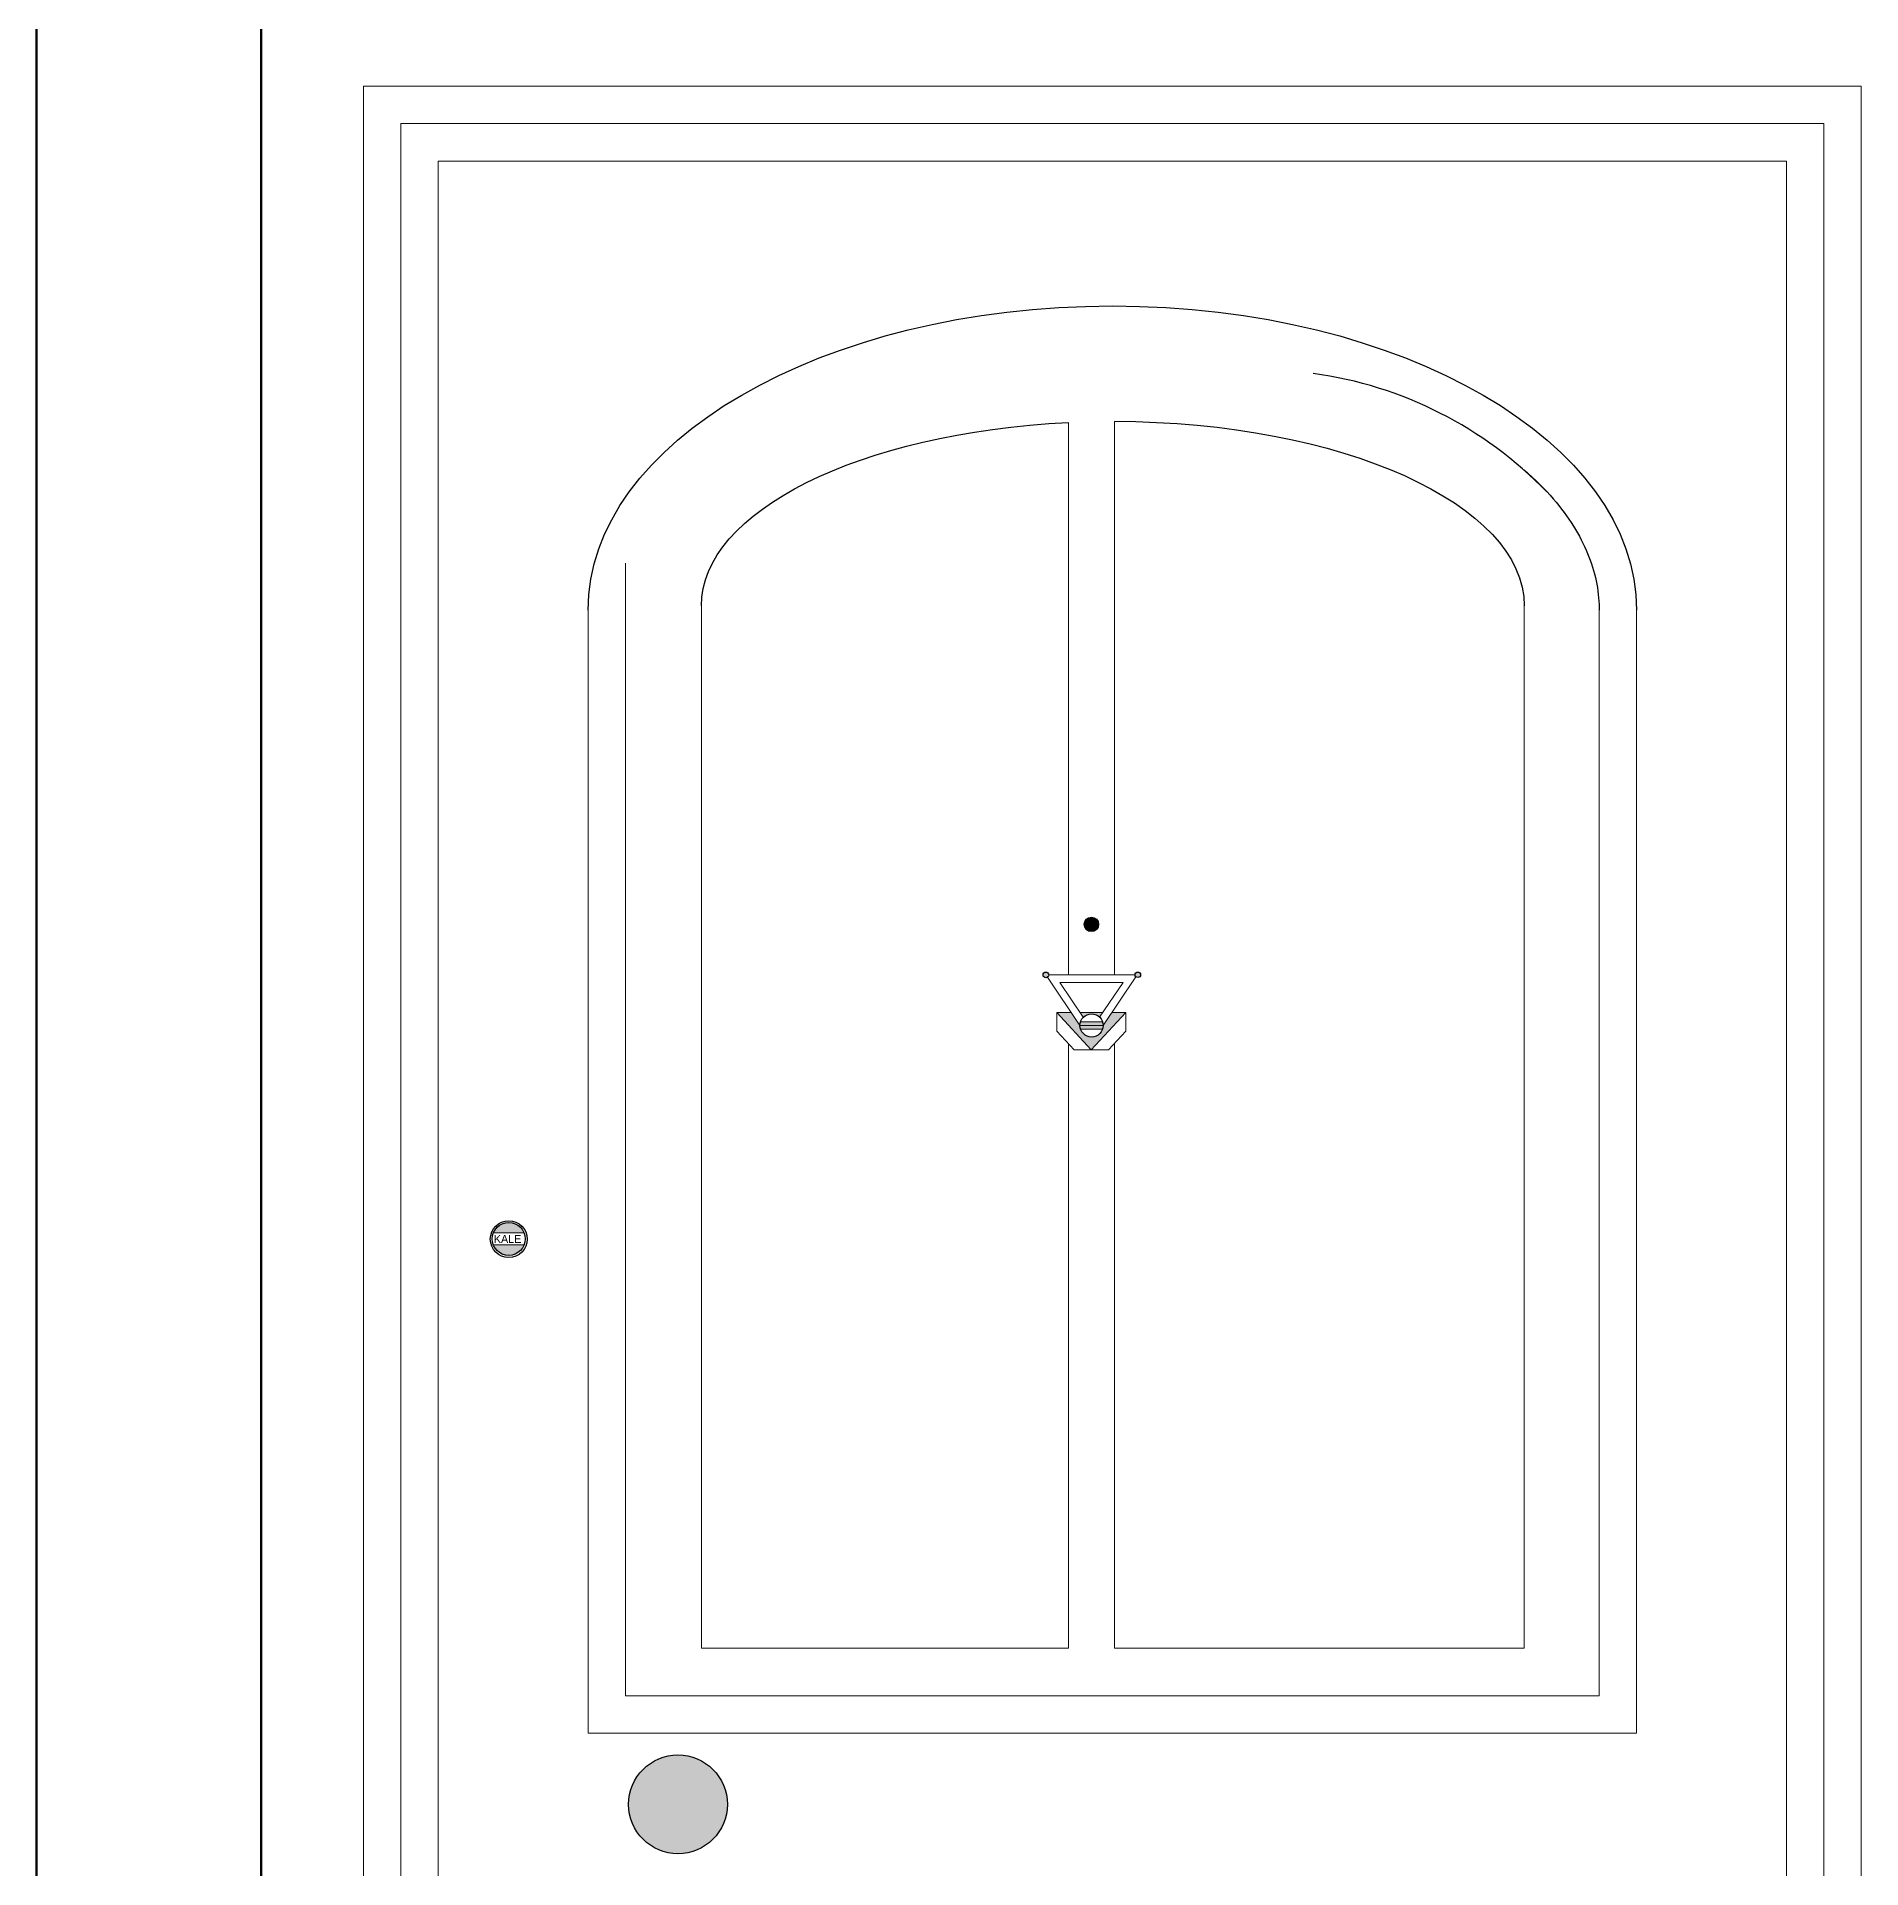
# Model space of a CAD drawing. Header units: millimetres. Extents: x 35860 to 71103, y -11298 to -8385.
# Drawn here: x 54812.1 to 54933.9, y -10637.4 to -10515.1 of the extents above; entities that cross this region are included whole.
import ezdxf

# ---------------------------------------------------------------- set-up
doc = ezdxf.new("R2010")
doc.units = ezdxf.units.MM
doc.header["$MEASUREMENT"] = 0
for name, color, linetype, lineweight in [('02', 2, 'Continuous', 20), ('03_Yazı', 1, 'Continuous', 30), ('07', 3, 'Continuous', 70)]:
    doc.layers.add(name, color=color, linetype=linetype, lineweight=lineweight)
doc.layers.add('OLC', color=254, linetype='Continuous')
doc.layers.add('P', color=7, linetype='Continuous')

msp = doc.modelspace()

# ---------------------------------------------------------------- hatches: boundary and pattern name
at = {"layer": 'OLC'}
for points in [[(54882.88, -10574.4, -1), (54882.12, -10574.4, -1)], [(54882.88, -10574.4, -1), (54882.12, -10574.4, -1)], [(54882.88, -10574.4, -1), (54882.12, -10574.4, -1)], [(54882.88, -10574.4, -1), (54882.12, -10574.4, -1)], [(54882.88, -10574.4, -1), (54882.12, -10574.4, -1)], [(54882.88, -10574.4, -1), (54882.12, -10574.4, -1)], [(54882.88, -10574.4, -1), (54882.12, -10574.4, -1)], [(54882.88, -10574.4, -1), (54882.12, -10574.4, -1)], [(54882.88, -10574.4, -1), (54882.12, -10574.4, -1)], [(54851.61, -10633.17, -1.000001), (54858.2, -10633.17, -1.000001)], [(54851.61, -10633.17, -1.000001), (54858.2, -10633.17, -1.000001)], [(54851.61, -10633.17, -1.000001), (54858.2, -10633.17, -1.000001)]]:
    msp.add_hatch(color=256, dxfattribs=at).paths.add_polyline_path(points)
h = msp.add_hatch(color=256, dxfattribs=at)
h.paths.add_polyline_path([(54879.26, -10577.78, -1), (54879.65, -10577.78, -1)])
h.paths.add_polyline_path([(54885.42, -10577.77, -1.000005), (54885.79, -10577.77, -1.000005)])
h = msp.add_hatch(color=256, dxfattribs=at)
h.paths.add_polyline_path([(54879.26, -10577.78, -1), (54879.65, -10577.78, -1)])
h.paths.add_polyline_path([(54885.42, -10577.77, -1.000005), (54885.79, -10577.77, -1.000005)])
h = msp.add_hatch(color=256, dxfattribs=at)
h.paths.add_polyline_path([(54879.26, -10577.78, -1), (54879.65, -10577.78, -1)])
h.paths.add_polyline_path([(54885.42, -10577.77, -1.000005), (54885.79, -10577.77, -1.000005)])
h = msp.add_hatch(color=256, dxfattribs=at)
h.paths.add_polyline_path([(54880.19, -10580.28), (54881.14, -10580.28), (54881.73, -10581.15, 1), (54883.29, -10581.15), (54883.87, -10580.28), (54884.8, -10580.28), (54882.49, -10582.78)])
h.paths.add_polyline_path([(54881.96, -10580.6), (54881.75, -10580.28), (54883.27, -10580.28), (54883.05, -10580.6, 0.410146)], flags=17)
h.paths.add_polyline_path([(54881.78, -10580.9), (54883.24, -10580.9, -0.082185), (54883.29, -10581.15), (54881.73, -10581.15, -0.082185)], flags=17)
h.paths.add_polyline_path([(54881.73, -10581.15), (54883.29, -10581.15, -0.082185), (54883.24, -10581.4), (54881.78, -10581.4, -0.082185)], flags=16)
h = msp.add_hatch(color=256, dxfattribs=at)
h.paths.add_polyline_path([(54880.19, -10580.28), (54881.14, -10580.28), (54881.73, -10581.15, 1), (54883.29, -10581.15), (54883.87, -10580.28), (54884.8, -10580.28), (54882.49, -10582.78)])
h.paths.add_polyline_path([(54881.96, -10580.6), (54881.75, -10580.28), (54883.27, -10580.28), (54883.05, -10580.6, 0.410146)], flags=17)
h.paths.add_polyline_path([(54881.78, -10580.9), (54883.24, -10580.9, -0.082185), (54883.29, -10581.15), (54881.73, -10581.15, -0.082185)], flags=17)
h.paths.add_polyline_path([(54881.73, -10581.15), (54883.29, -10581.15, -0.082185), (54883.24, -10581.4), (54881.78, -10581.4, -0.082185)], flags=16)
h = msp.add_hatch(color=256, dxfattribs=at)
h.paths.add_polyline_path([(54880.19, -10580.28), (54881.14, -10580.28), (54881.73, -10581.15, 1), (54883.29, -10581.15), (54883.87, -10580.28), (54884.8, -10580.28), (54882.49, -10582.78)])
h.paths.add_polyline_path([(54881.96, -10580.6), (54881.75, -10580.28), (54883.27, -10580.28), (54883.05, -10580.6, 0.410146)], flags=17)
h.paths.add_polyline_path([(54881.78, -10580.9), (54883.24, -10580.9, -0.082185), (54883.29, -10581.15), (54881.73, -10581.15, -0.082185)], flags=17)
h.paths.add_polyline_path([(54881.73, -10581.15), (54883.29, -10581.15, -0.082185), (54883.24, -10581.4), (54881.78, -10581.4, -0.082185)], flags=16)
h = msp.add_hatch(color=256, dxfattribs=at)
h.paths.add_polyline_path([(54844.63, -10595.8, -0.689232), (54842.57, -10595.8)])
h.paths.add_polyline_path([(54842.57, -10595.01, -0.684046), (54844.62, -10595.01)])
h = msp.add_hatch(color=256, dxfattribs=at)
h.paths.add_polyline_path([(54844.63, -10595.8, -0.689232), (54842.57, -10595.8)])
h.paths.add_polyline_path([(54842.57, -10595.01, -0.684046), (54844.62, -10595.01)])
h = msp.add_hatch(color=256, dxfattribs=at)
h.paths.add_polyline_path([(54844.63, -10595.8, -0.689232), (54842.57, -10595.8)])
h.paths.add_polyline_path([(54842.57, -10595.01, -0.684046), (54844.62, -10595.01)])

# ---------------------------------------------------------------- linework, layer by layer
at = {"layer": '02'}
for p, q in [((54933.9, -10518.42), (54833.9, -10518.42)), ((54933.9, -10518.42), (54833.9, -10518.42)), ((54933.9, -10518.42), (54833.9, -10518.42)), ((54833.9, -10518.42), (54833.9, -10738.42)), ((54833.9, -10518.42), (54833.9, -10738.42)), ((54833.9, -10518.42), (54833.9, -10738.42)), ((54933.9, -10518.42), (54833.9, -10518.42)), ((54933.9, -10518.42), (54833.9, -10518.42)), ((54933.9, -10518.42), (54833.9, -10518.42)), ((54833.9, -10518.42), (54833.9, -10738.42)), ((54833.9, -10518.42), (54833.9, -10738.42)), ((54833.9, -10518.42), (54833.9, -10738.42)), ((54933.9, -10518.42), (54833.9, -10518.42)), ((54933.9, -10518.42), (54833.9, -10518.42)), ((54933.9, -10518.42), (54833.9, -10518.42)), ((54833.9, -10518.42), (54833.9, -10738.42)), ((54833.9, -10518.42), (54833.9, -10738.42)), ((54833.9, -10518.42), (54833.9, -10738.42)), ((54933.9, -10518.42), (54933.9, -10653.36)), ((54933.9, -10518.42), (54933.9, -10653.36)), ((54933.9, -10518.42), (54933.9, -10653.36)), ((54933.9, -10518.42), (54933.9, -10653.36)), ((54933.9, -10518.42), (54933.9, -10653.36)), ((54933.9, -10518.42), (54933.9, -10653.36)), ((54933.9, -10653.36), (54933.9, -10518.42)), ((54933.9, -10653.36), (54933.9, -10518.42)), ((54933.9, -10653.36), (54933.9, -10518.42)), ((54931.4, -10520.92), (54836.4, -10520.92)), ((54931.4, -10520.92), (54836.4, -10520.92)), ((54931.4, -10520.92), (54836.4, -10520.92)), ((54836.4, -10520.92), (54836.4, -10735.92)), ((54836.4, -10520.92), (54836.4, -10735.92)), ((54836.4, -10520.92), (54836.4, -10735.92)), ((54931.4, -10520.92), (54836.4, -10520.92)), ((54931.4, -10520.92), (54836.4, -10520.92)), ((54931.4, -10520.92), (54836.4, -10520.92)), ((54836.4, -10520.92), (54836.4, -10735.92)), ((54836.4, -10520.92), (54836.4, -10735.92)), ((54836.4, -10520.92), (54836.4, -10735.92)), ((54931.4, -10520.92), (54836.4, -10520.92)), ((54931.4, -10520.92), (54836.4, -10520.92)), ((54931.4, -10520.92), (54836.4, -10520.92)), ((54836.4, -10520.92), (54836.4, -10735.92)), ((54836.4, -10520.92), (54836.4, -10735.92)), ((54836.4, -10520.92), (54836.4, -10735.92)), ((54931.4, -10655.1), (54931.4, -10520.92)), ((54931.4, -10655.1), (54931.4, -10520.92)), ((54931.4, -10655.1), (54931.4, -10520.92)), ((54931.4, -10655.1), (54931.4, -10520.92)), ((54931.4, -10655.1), (54931.4, -10520.92)), ((54931.4, -10655.1), (54931.4, -10520.92)), ((54931.4, -10655.1), (54931.4, -10520.92)), ((54931.4, -10655.1), (54931.4, -10520.92)), ((54931.4, -10655.1), (54931.4, -10520.92)), ((54928.9, -10523.42), (54838.9, -10523.42)), ((54928.9, -10523.42), (54838.9, -10523.42)), ((54928.9, -10523.42), (54838.9, -10523.42)), ((54838.9, -10523.42), (54838.9, -10733.42)), ((54838.9, -10523.42), (54838.9, -10733.42)), ((54838.9, -10523.42), (54838.9, -10733.42)), ((54928.9, -10523.42), (54838.9, -10523.42)), ((54928.9, -10523.42), (54838.9, -10523.42)), ((54928.9, -10523.42), (54838.9, -10523.42)), ((54838.9, -10523.42), (54838.9, -10733.42)), ((54838.9, -10523.42), (54838.9, -10733.42)), ((54838.9, -10523.42), (54838.9, -10733.42)), ((54928.9, -10523.42), (54838.9, -10523.42)), ((54928.9, -10523.42), (54838.9, -10523.42)), ((54928.9, -10523.42), (54838.9, -10523.42)), ((54838.9, -10523.42), (54838.9, -10733.42)), ((54838.9, -10523.42), (54838.9, -10733.42)), ((54838.9, -10523.42), (54838.9, -10733.42)), ((54928.9, -10656.84), (54928.9, -10523.42)), ((54928.9, -10656.84), (54928.9, -10523.42)), ((54928.9, -10656.84), (54928.9, -10523.42)), ((54928.9, -10656.84), (54928.9, -10523.42)), ((54928.9, -10656.84), (54928.9, -10523.42)), ((54928.9, -10656.84), (54928.9, -10523.42)), ((54928.9, -10656.84), (54928.9, -10523.42)), ((54928.9, -10656.84), (54928.9, -10523.42)), ((54928.9, -10656.84), (54928.9, -10523.42)), ((54880.96, -10548.13), (54880.96, -10540.88)), ((54880.96, -10548.13), (54880.96, -10540.88)), ((54880.96, -10548.13), (54880.96, -10540.88)), ((54880.96, -10548.13), (54880.96, -10540.88)), ((54880.96, -10548.13), (54880.96, -10540.88)), ((54880.96, -10548.13), (54880.96, -10540.88)), ((54880.96, -10548.13), (54880.96, -10540.88)), ((54880.96, -10548.13), (54880.96, -10540.88)), ((54880.96, -10548.13), (54880.96, -10540.88)), ((54884.05, -10548.13), (54884.05, -10540.81)), ((54884.05, -10548.13), (54884.05, -10540.81)), ((54884.05, -10548.13), (54884.05, -10540.81)), ((54884.05, -10548.13), (54884.05, -10540.81)), ((54884.05, -10548.13), (54884.05, -10540.81)), ((54884.05, -10548.13), (54884.05, -10540.81)), ((54884.05, -10548.13), (54884.05, -10540.81)), ((54884.05, -10548.13), (54884.05, -10540.81)), ((54884.05, -10548.13), (54884.05, -10540.81)), ((54880.96, -10553.13), (54880.96, -10548.13)), ((54880.96, -10553.13), (54880.96, -10548.13)), ((54880.96, -10553.13), (54880.96, -10548.13)), ((54880.96, -10553.13), (54880.96, -10548.13)), ((54880.96, -10553.13), (54880.96, -10548.13)), ((54880.96, -10553.13), (54880.96, -10548.13)), ((54880.96, -10553.13), (54880.96, -10548.13)), ((54880.96, -10553.13), (54880.96, -10548.13)), ((54880.96, -10553.13), (54880.96, -10548.13)), ((54884.05, -10553.13), (54884.05, -10548.13)), ((54884.05, -10553.13), (54884.05, -10548.13)), ((54884.05, -10553.13), (54884.05, -10548.13)), ((54884.05, -10553.13), (54884.05, -10548.13)), ((54884.05, -10553.13), (54884.05, -10548.13)), ((54884.05, -10553.13), (54884.05, -10548.13)), ((54884.05, -10553.13), (54884.05, -10548.13)), ((54884.05, -10553.13), (54884.05, -10548.13)), ((54884.05, -10553.13), (54884.05, -10548.13)), ((54851.4, -10550.28), (54851.4, -10625.92)), ((54851.4, -10550.28), (54851.4, -10625.92)), ((54851.4, -10550.28), (54851.4, -10625.92)), ((54848.9, -10553.42), (54848.9, -10628.42)), ((54848.9, -10553.42), (54848.9, -10628.42)), ((54848.9, -10553.42), (54848.9, -10628.42)), ((54848.9, -10553.42), (54848.9, -10628.42)), ((54848.9, -10553.42), (54848.9, -10628.42)), ((54848.9, -10553.42), (54848.9, -10628.42)), ((54848.9, -10553.42), (54848.9, -10628.42)), ((54848.9, -10553.42), (54848.9, -10628.42)), ((54848.9, -10553.42), (54848.9, -10628.42)), ((54851.4, -10553.42), (54851.4, -10625.92)), ((54851.4, -10553.42), (54851.4, -10625.92)), ((54851.4, -10553.42), (54851.4, -10625.92)), ((54851.4, -10553.42), (54851.4, -10625.92)), ((54851.4, -10553.42), (54851.4, -10625.92)), ((54851.4, -10553.42), (54851.4, -10625.92)), ((54856.46, -10622.74), (54856.46, -10553.13)), ((54856.46, -10622.74), (54856.46, -10553.13)), ((54856.46, -10622.74), (54856.46, -10553.13)), ((54856.46, -10622.74), (54856.46, -10553.13)), ((54856.46, -10622.74), (54856.46, -10553.13)), ((54856.46, -10622.74), (54856.46, -10553.13)), ((54856.46, -10622.74), (54856.46, -10553.13)), ((54856.46, -10622.74), (54856.46, -10553.13)), ((54856.46, -10622.74), (54856.46, -10553.13)), ((54880.96, -10553.13), (54880.96, -10577.78)), ((54880.96, -10553.13), (54880.96, -10567.78)), ((54880.96, -10553.13), (54880.96, -10567.78)), ((54880.96, -10553.13), (54880.96, -10577.78)), ((54880.96, -10553.13), (54880.96, -10577.78)), ((54880.96, -10553.13), (54880.96, -10567.78)), ((54880.96, -10553.13), (54880.96, -10577.78)), ((54880.96, -10553.13), (54880.96, -10567.78)), ((54880.96, -10553.13), (54880.96, -10567.78)), ((54880.96, -10553.13), (54880.96, -10577.78)), ((54880.96, -10553.13), (54880.96, -10577.78)), ((54880.96, -10553.13), (54880.96, -10567.78)), ((54880.96, -10553.13), (54880.96, -10577.78)), ((54880.96, -10553.13), (54880.96, -10567.78)), ((54880.96, -10553.13), (54880.96, -10567.78)), ((54880.96, -10553.13), (54880.96, -10577.78)), ((54880.96, -10553.13), (54880.96, -10577.78)), ((54880.96, -10553.13), (54880.96, -10567.78)), ((54884.05, -10577.78), (54884.05, -10553.13)), ((54884.05, -10567.78), (54884.05, -10553.13)), ((54884.05, -10567.78), (54884.05, -10553.13)), ((54884.05, -10577.78), (54884.05, -10553.13)), ((54884.05, -10577.78), (54884.05, -10553.13)), ((54884.05, -10567.78), (54884.05, -10553.13)), ((54884.05, -10577.78), (54884.05, -10553.13)), ((54884.05, -10567.78), (54884.05, -10553.13)), ((54884.05, -10567.78), (54884.05, -10553.13)), ((54884.05, -10577.78), (54884.05, -10553.13)), ((54884.05, -10577.78), (54884.05, -10553.13)), ((54884.05, -10567.78), (54884.05, -10553.13)), ((54884.05, -10577.78), (54884.05, -10553.13)), ((54884.05, -10567.78), (54884.05, -10553.13)), ((54884.05, -10567.78), (54884.05, -10553.13)), ((54884.05, -10577.78), (54884.05, -10553.13)), ((54884.05, -10577.78), (54884.05, -10553.13)), ((54884.05, -10567.78), (54884.05, -10553.13)), ((54911.39, -10553.13), (54911.39, -10622.74)), ((54911.39, -10553.13), (54911.39, -10622.74)), ((54911.39, -10553.13), (54911.39, -10622.74)), ((54911.39, -10553.13), (54911.39, -10622.74)), ((54911.39, -10553.13), (54911.39, -10622.74)), ((54911.39, -10553.13), (54911.39, -10622.74)), ((54911.39, -10553.13), (54911.39, -10622.74)), ((54911.39, -10553.13), (54911.39, -10622.74)), ((54911.39, -10553.13), (54911.39, -10622.74)), ((54916.4, -10625.92), (54916.4, -10553.42)), ((54916.4, -10625.92), (54916.4, -10553.42)), ((54916.4, -10625.92), (54916.4, -10553.42)), ((54916.4, -10625.92), (54916.4, -10553.42)), ((54916.4, -10625.92), (54916.4, -10553.42)), ((54916.4, -10625.92), (54916.4, -10553.42)), ((54916.4, -10625.92), (54916.4, -10553.42)), ((54916.4, -10625.92), (54916.4, -10553.42)), ((54916.4, -10625.92), (54916.4, -10553.42)), ((54918.9, -10628.42), (54918.9, -10553.42)), ((54918.9, -10628.42), (54918.9, -10553.42)), ((54918.9, -10628.42), (54918.9, -10553.42)), ((54918.9, -10628.42), (54918.9, -10553.42)), ((54918.9, -10628.42), (54918.9, -10553.42)), ((54918.9, -10628.42), (54918.9, -10553.42)), ((54918.9, -10628.42), (54918.9, -10553.42)), ((54918.9, -10628.42), (54918.9, -10553.42)), ((54918.9, -10628.42), (54918.9, -10553.42)), ((54881.73, -10581.15), (54879.56, -10577.93)), ((54881.73, -10581.15), (54879.56, -10577.93)), ((54881.73, -10581.15), (54879.56, -10577.93)), ((54881.73, -10581.15), (54879.56, -10577.93)), ((54881.73, -10581.15), (54879.56, -10577.93)), ((54881.73, -10581.15), (54879.56, -10577.93)), ((54881.73, -10581.15), (54879.56, -10577.93)), ((54881.73, -10581.15), (54879.56, -10577.93)), ((54881.73, -10581.15), (54879.56, -10577.93)), ((54879.65, -10577.78), (54880.96, -10577.78)), ((54879.65, -10577.78), (54880.96, -10577.78)), ((54879.65, -10577.78), (54880.96, -10577.78)), ((54879.65, -10577.78), (54880.96, -10577.78)), ((54879.65, -10577.78), (54880.96, -10577.78)), ((54879.65, -10577.78), (54880.96, -10577.78)), ((54879.65, -10577.78), (54880.96, -10577.78)), ((54879.65, -10577.78), (54880.96, -10577.78)), ((54879.65, -10577.78), (54880.96, -10577.78)), ((54880.06, -10577.78), (54880.06, -10577.78)), ((54880.06, -10577.78), (54880.06, -10577.78)), ((54880.06, -10577.78), (54880.06, -10577.78)), ((54880.06, -10577.78), (54880.06, -10577.78)), ((54880.06, -10577.78), (54880.06, -10577.78)), ((54880.06, -10577.78), (54880.06, -10577.78)), ((54880.06, -10577.78), (54880.06, -10577.78)), ((54880.06, -10577.78), (54880.06, -10577.78)), ((54880.06, -10577.78), (54880.06, -10577.78)), ((54884.05, -10577.78), (54880.96, -10577.78)), ((54884.05, -10577.78), (54880.96, -10577.78)), ((54884.05, -10577.78), (54880.96, -10577.78)), ((54884.05, -10577.78), (54880.96, -10577.78)), ((54884.05, -10577.78), (54880.96, -10577.78)), ((54884.05, -10577.78), (54880.96, -10577.78)), ((54884.05, -10577.78), (54880.96, -10577.78)), ((54884.05, -10577.78), (54880.96, -10577.78)), ((54884.05, -10577.78), (54880.96, -10577.78)), ((54885.47, -10577.9), (54883.29, -10581.15)), ((54885.47, -10577.9), (54883.29, -10581.15)), ((54885.47, -10577.9), (54883.29, -10581.15)), ((54885.47, -10577.9), (54883.29, -10581.15)), ((54885.47, -10577.9), (54883.29, -10581.15)), ((54885.47, -10577.9), (54883.29, -10581.15)), ((54885.47, -10577.9), (54883.29, -10581.15)), ((54885.47, -10577.9), (54883.29, -10581.15)), ((54885.47, -10577.9), (54883.29, -10581.15)), ((54884.05, -10577.78), (54885.42, -10577.78)), ((54884.05, -10577.78), (54885.42, -10577.78)), ((54884.05, -10577.78), (54885.42, -10577.78)), ((54884.05, -10577.78), (54885.42, -10577.78)), ((54884.05, -10577.78), (54885.42, -10577.78)), ((54884.05, -10577.78), (54885.42, -10577.78)), ((54884.05, -10577.78), (54885.42, -10577.78)), ((54884.05, -10577.78), (54885.42, -10577.78)), ((54884.05, -10577.78), (54885.42, -10577.78)), ((54884.95, -10577.78), (54884.94, -10577.78)), ((54884.95, -10577.78), (54884.94, -10577.78)), ((54884.95, -10577.78), (54884.94, -10577.78)), ((54884.95, -10577.78), (54884.94, -10577.78)), ((54884.95, -10577.78), (54884.94, -10577.78)), ((54884.95, -10577.78), (54884.94, -10577.78)), ((54884.95, -10577.78), (54884.94, -10577.78)), ((54884.95, -10577.78), (54884.94, -10577.78)), ((54884.95, -10577.78), (54884.94, -10577.78)), ((54884.61, -10578.28), (54880.4, -10578.28)), ((54881.96, -10580.6), (54880.4, -10578.28)), ((54881.96, -10580.6), (54880.4, -10578.28)), ((54884.61, -10578.28), (54880.4, -10578.28)), ((54884.61, -10578.28), (54880.4, -10578.28)), ((54881.96, -10580.6), (54880.4, -10578.28)), ((54884.61, -10578.28), (54880.4, -10578.28)), ((54881.96, -10580.6), (54880.4, -10578.28)), ((54881.96, -10580.6), (54880.4, -10578.28)), ((54884.61, -10578.28), (54880.4, -10578.28)), ((54884.61, -10578.28), (54880.4, -10578.28)), ((54881.96, -10580.6), (54880.4, -10578.28)), ((54884.61, -10578.28), (54880.4, -10578.28)), ((54881.96, -10580.6), (54880.4, -10578.28)), ((54881.96, -10580.6), (54880.4, -10578.28)), ((54884.61, -10578.28), (54880.4, -10578.28)), ((54884.61, -10578.28), (54880.4, -10578.28)), ((54881.96, -10580.6), (54880.4, -10578.28)), ((54884.61, -10578.28), (54883.05, -10580.6)), ((54884.61, -10578.28), (54883.05, -10580.6)), ((54884.61, -10578.28), (54883.05, -10580.6)), ((54884.61, -10578.28), (54883.05, -10580.6)), ((54884.61, -10578.28), (54883.05, -10580.6)), ((54884.61, -10578.28), (54883.05, -10580.6)), ((54884.61, -10578.28), (54883.05, -10580.6)), ((54884.61, -10578.28), (54883.05, -10580.6)), ((54884.61, -10578.28), (54883.05, -10580.6)), ((54882.49, -10582.78), (54880.19, -10580.28)), ((54881.14, -10580.28), (54880.19, -10580.28)), ((54880.19, -10580.28), (54880.19, -10581.53)), ((54882.49, -10582.78), (54880.19, -10580.28)), ((54880.19, -10580.28), (54880.19, -10581.53)), ((54881.14, -10580.28), (54880.19, -10580.28)), ((54882.49, -10582.78), (54880.19, -10580.28)), ((54881.14, -10580.28), (54880.19, -10580.28)), ((54880.19, -10580.28), (54880.19, -10581.53)), ((54882.49, -10582.78), (54880.19, -10580.28)), ((54881.14, -10580.28), (54880.19, -10580.28)), ((54880.19, -10580.28), (54880.19, -10581.53)), ((54882.49, -10582.78), (54880.19, -10580.28)), ((54880.19, -10580.28), (54880.19, -10581.53)), ((54881.14, -10580.28), (54880.19, -10580.28)), ((54882.49, -10582.78), (54880.19, -10580.28)), ((54881.14, -10580.28), (54880.19, -10580.28)), ((54880.19, -10580.28), (54880.19, -10581.53)), ((54882.49, -10582.78), (54880.19, -10580.28)), ((54881.14, -10580.28), (54880.19, -10580.28)), ((54880.19, -10580.28), (54880.19, -10581.53)), ((54882.49, -10582.78), (54880.19, -10580.28)), ((54880.19, -10580.28), (54880.19, -10581.53)), ((54881.14, -10580.28), (54880.19, -10580.28)), ((54882.49, -10582.78), (54880.19, -10580.28)), ((54881.14, -10580.28), (54880.19, -10580.28)), ((54880.19, -10580.28), (54880.19, -10581.53)), ((54883.27, -10580.28), (54881.75, -10580.28)), ((54883.27, -10580.28), (54881.75, -10580.28)), ((54883.27, -10580.28), (54881.75, -10580.28)), ((54883.27, -10580.28), (54881.75, -10580.28)), ((54883.27, -10580.28), (54881.75, -10580.28)), ((54883.27, -10580.28), (54881.75, -10580.28)), ((54883.27, -10580.28), (54881.75, -10580.28)), ((54883.27, -10580.28), (54881.75, -10580.28)), ((54883.27, -10580.28), (54881.75, -10580.28)), ((54884.8, -10580.28), (54882.49, -10582.78)), ((54884.8, -10580.28), (54882.49, -10582.78)), ((54884.8, -10580.28), (54882.49, -10582.78)), ((54884.8, -10580.28), (54882.49, -10582.78)), ((54884.8, -10580.28), (54882.49, -10582.78)), ((54884.8, -10580.28), (54882.49, -10582.78)), ((54884.8, -10580.28), (54882.49, -10582.78)), ((54884.8, -10580.28), (54882.49, -10582.78)), ((54884.8, -10580.28), (54882.49, -10582.78)), ((54884.8, -10580.28), (54883.87, -10580.28)), ((54884.8, -10580.28), (54883.87, -10580.28)), ((54884.8, -10580.28), (54883.87, -10580.28)), ((54884.8, -10580.28), (54883.87, -10580.28)), ((54884.8, -10580.28), (54883.87, -10580.28)), ((54884.8, -10580.28), (54883.87, -10580.28)), ((54884.8, -10580.28), (54883.87, -10580.28)), ((54884.8, -10580.28), (54883.87, -10580.28)), ((54884.8, -10580.28), (54883.87, -10580.28)), ((54884.8, -10581.53), (54884.8, -10580.28)), ((54884.8, -10581.53), (54884.8, -10580.28)), ((54884.8, -10581.53), (54884.8, -10580.28)), ((54884.8, -10581.53), (54884.8, -10580.28)), ((54884.8, -10581.53), (54884.8, -10580.28)), ((54884.8, -10581.53), (54884.8, -10580.28)), ((54884.8, -10581.53), (54884.8, -10580.28)), ((54884.8, -10581.53), (54884.8, -10580.28)), ((54884.8, -10581.53), (54884.8, -10580.28)), ((54880.19, -10581.53), (54881.34, -10582.77)), ((54880.19, -10581.53), (54881.34, -10582.77)), ((54880.19, -10581.53), (54881.34, -10582.77)), ((54880.19, -10581.53), (54881.34, -10582.77)), ((54880.19, -10581.53), (54881.34, -10582.77)), ((54880.19, -10581.53), (54881.34, -10582.77)), ((54880.19, -10581.53), (54881.34, -10582.77)), ((54880.19, -10581.53), (54881.34, -10582.77)), ((54880.19, -10581.53), (54881.34, -10582.77)), ((54883.29, -10581.15), (54881.73, -10581.15)), ((54883.29, -10581.15), (54881.73, -10581.15)), ((54883.29, -10581.15), (54881.73, -10581.15)), ((54883.29, -10581.15), (54881.73, -10581.15)), ((54883.29, -10581.15), (54881.73, -10581.15)), ((54883.29, -10581.15), (54881.73, -10581.15)), ((54883.29, -10581.15), (54881.73, -10581.15)), ((54883.29, -10581.15), (54881.73, -10581.15)), ((54883.29, -10581.15), (54881.73, -10581.15)), ((54883.24, -10580.9), (54881.78, -10580.9)), ((54883.24, -10580.9), (54881.78, -10580.9)), ((54883.24, -10580.9), (54881.78, -10580.9)), ((54883.24, -10580.9), (54881.78, -10580.9)), ((54883.24, -10580.9), (54881.78, -10580.9)), ((54883.24, -10580.9), (54881.78, -10580.9)), ((54883.24, -10580.9), (54881.78, -10580.9)), ((54883.24, -10580.9), (54881.78, -10580.9)), ((54883.24, -10580.9), (54881.78, -10580.9)), ((54883.24, -10581.4), (54881.78, -10581.4)), ((54883.24, -10581.4), (54881.78, -10581.4)), ((54883.24, -10581.4), (54881.78, -10581.4)), ((54883.24, -10581.4), (54881.78, -10581.4)), ((54883.24, -10581.4), (54881.78, -10581.4)), ((54883.24, -10581.4), (54881.78, -10581.4)), ((54883.24, -10581.4), (54881.78, -10581.4)), ((54883.24, -10581.4), (54881.78, -10581.4)), ((54883.24, -10581.4), (54881.78, -10581.4)), ((54884.8, -10581.53), (54883.65, -10582.78)), ((54884.8, -10581.53), (54883.65, -10582.78)), ((54884.8, -10581.53), (54883.65, -10582.78)), ((54884.8, -10581.53), (54883.65, -10582.78)), ((54884.8, -10581.53), (54883.65, -10582.78)), ((54884.8, -10581.53), (54883.65, -10582.78)), ((54884.8, -10581.53), (54883.65, -10582.78)), ((54884.8, -10581.53), (54883.65, -10582.78)), ((54884.8, -10581.53), (54883.65, -10582.78)), ((54880.96, -10582.35), (54880.96, -10622.74)), ((54880.96, -10582.35), (54880.96, -10622.74)), ((54880.96, -10582.35), (54880.96, -10622.74)), ((54880.96, -10582.35), (54880.96, -10622.74)), ((54880.96, -10582.35), (54880.96, -10622.74)), ((54880.96, -10582.35), (54880.96, -10622.74)), ((54880.96, -10582.35), (54880.96, -10622.74)), ((54880.96, -10582.35), (54880.96, -10622.74)), ((54880.96, -10582.35), (54880.96, -10622.74)), ((54880.96, -10582.78), (54880.96, -10582.78)), ((54880.96, -10582.78), (54880.96, -10582.78)), ((54880.96, -10582.78), (54880.96, -10582.78)), ((54880.96, -10582.78), (54880.96, -10582.78)), ((54880.96, -10582.78), (54880.96, -10582.78)), ((54880.96, -10582.78), (54880.96, -10582.78)), ((54880.96, -10582.78), (54880.96, -10582.78)), ((54880.96, -10582.78), (54880.96, -10582.78)), ((54880.96, -10582.78), (54880.96, -10582.78)), ((54882.49, -10582.78), (54881.34, -10582.77)), ((54883.65, -10582.78), (54881.34, -10582.77)), ((54883.65, -10582.78), (54881.34, -10582.77)), ((54882.49, -10582.78), (54881.34, -10582.77)), ((54882.49, -10582.78), (54881.34, -10582.77)), ((54883.65, -10582.78), (54881.34, -10582.77)), ((54882.49, -10582.78), (54881.34, -10582.77)), ((54883.65, -10582.78), (54881.34, -10582.77)), ((54883.65, -10582.78), (54881.34, -10582.77)), ((54882.49, -10582.78), (54881.34, -10582.77)), ((54882.49, -10582.78), (54881.34, -10582.77)), ((54883.65, -10582.78), (54881.34, -10582.77)), ((54882.49, -10582.78), (54881.34, -10582.77)), ((54883.65, -10582.78), (54881.34, -10582.77)), ((54883.65, -10582.78), (54881.34, -10582.77)), ((54882.49, -10582.78), (54881.34, -10582.77)), ((54882.49, -10582.78), (54881.34, -10582.77)), ((54883.65, -10582.78), (54881.34, -10582.77)), ((54884.05, -10622.74), (54884.05, -10582.34)), ((54884.05, -10622.74), (54884.05, -10582.34)), ((54884.05, -10622.74), (54884.05, -10582.34)), ((54884.05, -10622.74), (54884.05, -10582.34)), ((54884.05, -10622.74), (54884.05, -10582.34)), ((54884.05, -10622.74), (54884.05, -10582.34)), ((54884.05, -10622.74), (54884.05, -10582.34)), ((54884.05, -10622.74), (54884.05, -10582.34)), ((54884.05, -10622.74), (54884.05, -10582.34)), ((54884.05, -10582.78), (54884.05, -10582.78)), ((54884.05, -10582.78), (54884.05, -10582.78)), ((54884.05, -10582.78), (54884.05, -10582.78)), ((54884.05, -10582.78), (54884.05, -10582.78)), ((54884.05, -10582.78), (54884.05, -10582.78)), ((54884.05, -10582.78), (54884.05, -10582.78)), ((54884.05, -10582.78), (54884.05, -10582.78)), ((54884.05, -10582.78), (54884.05, -10582.78)), ((54884.05, -10582.78), (54884.05, -10582.78)), ((54844.62, -10595.01), (54842.57, -10595.01)), ((54844.62, -10595.01), (54842.57, -10595.01)), ((54844.62, -10595.01), (54842.57, -10595.01)), ((54844.63, -10595.8), (54842.57, -10595.8)), ((54844.63, -10595.8), (54842.57, -10595.8)), ((54844.63, -10595.8), (54842.57, -10595.8)), ((54880.96, -10622.74), (54856.46, -10622.74)), ((54880.96, -10622.74), (54856.46, -10622.74)), ((54880.96, -10622.74), (54856.46, -10622.74)), ((54880.96, -10622.74), (54856.46, -10622.74)), ((54880.96, -10622.74), (54856.46, -10622.74)), ((54880.96, -10622.74), (54856.46, -10622.74)), ((54880.96, -10622.74), (54856.46, -10622.74)), ((54880.96, -10622.74), (54856.46, -10622.74)), ((54880.96, -10622.74), (54856.46, -10622.74)), ((54911.39, -10622.74), (54884.05, -10622.74)), ((54911.39, -10622.74), (54884.05, -10622.74)), ((54911.39, -10622.74), (54884.05, -10622.74)), ((54911.39, -10622.74), (54884.05, -10622.74)), ((54911.39, -10622.74), (54884.05, -10622.74)), ((54911.39, -10622.74), (54884.05, -10622.74)), ((54911.39, -10622.74), (54884.05, -10622.74)), ((54911.39, -10622.74), (54884.05, -10622.74)), ((54911.39, -10622.74), (54884.05, -10622.74)), ((54851.4, -10625.92), (54916.4, -10625.92)), ((54851.4, -10625.92), (54916.4, -10625.92)), ((54851.4, -10625.92), (54916.4, -10625.92)), ((54851.4, -10625.92), (54916.4, -10625.92)), ((54851.4, -10625.92), (54916.4, -10625.92)), ((54851.4, -10625.92), (54916.4, -10625.92)), ((54851.4, -10625.92), (54916.4, -10625.92)), ((54851.4, -10625.92), (54916.4, -10625.92)), ((54851.4, -10625.92), (54916.4, -10625.92)), ((54848.9, -10628.42), (54918.9, -10628.42)), ((54848.9, -10628.42), (54918.9, -10628.42)), ((54848.9, -10628.42), (54918.9, -10628.42)), ((54848.9, -10628.42), (54918.9, -10628.42)), ((54848.9, -10628.42), (54918.9, -10628.42)), ((54848.9, -10628.42), (54918.9, -10628.42)), ((54848.9, -10628.42), (54918.9, -10628.42)), ((54848.9, -10628.42), (54918.9, -10628.42)), ((54848.9, -10628.42), (54918.9, -10628.42))]:
    msp.add_line(p, q, dxfattribs=at)
at = {"layer": '07'}
for p, q in [((54812.08, -10513.42), (54812.08, -10738.42)), ((54827.08, -10513.42), (54827.08, -10738.42))]:
    msp.add_line(p, q, dxfattribs=at)
at = {"layer": 'OLC'}
for centre, radius in [((54843.6, -10595.42), 1.23), ((54843.6, -10595.42), 1.23), ((54843.6, -10595.42), 1.23), ((54843.6, -10595.41), 1.1), ((54843.6, -10595.41), 1.1), ((54843.6, -10595.41), 1.1), ((54854.9, -10633.17), 3.3), ((54854.9, -10633.17), 3.3), ((54854.9, -10633.17), 3.3)]:
    msp.add_circle(centre, radius, dxfattribs=at)
at = {"layer": 'P'}
for centre, radius in [((54882.5, -10574.4), 0.483), ((54882.5, -10574.4), 0.483), ((54882.5, -10574.4), 0.483), ((54882.5, -10574.4), 0.483), ((54882.5, -10574.4), 0.483), ((54882.5, -10574.4), 0.483), ((54882.5, -10574.4), 0.483), ((54882.5, -10574.4), 0.483), ((54882.5, -10574.4), 0.483), ((54882.5, -10574.4), 0.433), ((54882.5, -10574.4), 0.433), ((54882.5, -10574.4), 0.433), ((54882.5, -10574.4), 0.433), ((54882.5, -10574.4), 0.433), ((54882.5, -10574.4), 0.433), ((54882.5, -10574.4), 0.433), ((54882.5, -10574.4), 0.433), ((54882.5, -10574.4), 0.433), ((54882.5, -10574.4), 0.383), ((54882.5, -10574.4), 0.383), ((54882.5, -10574.4), 0.383), ((54882.5, -10574.4), 0.383), ((54882.5, -10574.4), 0.383), ((54882.5, -10574.4), 0.383), ((54882.5, -10574.4), 0.383), ((54882.5, -10574.4), 0.383), ((54882.5, -10574.4), 0.383), ((54879.46, -10577.78), 0.191), ((54879.46, -10577.78), 0.191), ((54879.46, -10577.78), 0.191), ((54879.46, -10577.78), 0.191), ((54879.46, -10577.78), 0.191), ((54879.46, -10577.78), 0.191), ((54879.46, -10577.78), 0.191), ((54879.46, -10577.78), 0.191), ((54879.46, -10577.78), 0.191), ((54885.6, -10577.77), 0.182), ((54885.6, -10577.77), 0.182), ((54885.6, -10577.77), 0.182), ((54885.6, -10577.77), 0.182), ((54885.6, -10577.77), 0.182), ((54885.6, -10577.77), 0.182), ((54885.6, -10577.77), 0.182), ((54885.6, -10577.77), 0.182), ((54885.6, -10577.77), 0.182), ((54882.51, -10581.15), 0.776), ((54882.51, -10581.15), 0.776), ((54882.51, -10581.15), 0.776), ((54882.51, -10581.15), 0.776), ((54882.51, -10581.15), 0.776), ((54882.51, -10581.15), 0.776), ((54882.51, -10581.15), 0.776), ((54882.51, -10581.15), 0.776), ((54882.51, -10581.15), 0.776)]:
    msp.add_circle(centre, radius, dxfattribs=at)
msp.add_arc((54893.72, -10564.01), 26.64, 43.9419, 82.2671, dxfattribs=at)
msp.add_arc((54893.72, -10564.01), 26.64, 43.9419, 82.2671, dxfattribs=at)
msp.add_arc((54893.72, -10564.01), 26.64, 43.9419, 82.2671, dxfattribs=at)
at = {"layer": 'P', "extrusion": (0, 0, -1)}
for centre, major_axis, ratio, start_param, end_param in [((54883.9, -10553.42), (35, 0), 0.580502, 3.141593, 6.283185), ((54883.9, -10553.42), (35, 0), 0.580502, 3.141593, 6.283185), ((54883.9, -10553.42), (35, 0), 0.580502, 3.141593, 6.283185), ((54883.9, -10553.42), (35, 0), 0.580502, 3.141593, 6.283185), ((54883.9, -10553.42), (35, 0), 0.580502, 3.141593, 6.283185), ((54883.9, -10553.42), (35, 0), 0.580502, 3.141593, 6.283185), ((54883.9, -10553.42), (35, 0), 0.580502, 3.141593, 6.283185), ((54883.9, -10553.42), (35, 0), 0.580502, 3.141593, 6.283185), ((54883.9, -10553.42), (35, 0), 0.580502, 3.141593, 6.283185), ((54883.93, -10553.13), (27.47, 0), 0.448678, 3.141593, 4.603951), ((54883.93, -10553.13), (27.47, 0), 0.448678, 3.141593, 4.603951), ((54883.93, -10553.13), (27.47, 0), 0.448678, 3.141593, 4.603951), ((54883.93, -10553.13), (27.47, 0), 0.448678, 3.141593, 4.603951), ((54883.93, -10553.13), (27.47, 0), 0.448678, 3.141593, 4.603951), ((54883.93, -10553.13), (27.47, 0), 0.448678, 3.141593, 4.603951), ((54883.93, -10553.13), (27.47, 0), 0.448678, 3.141593, 4.603951), ((54883.93, -10553.13), (27.47, 0), 0.448678, 3.141593, 4.603951), ((54883.93, -10553.13), (27.47, 0), 0.448678, 3.141593, 4.603951), ((54883.93, -10553.13), (27.47, 0), 0.448678, 4.716718, 6.283185), ((54883.93, -10553.13), (27.47, 0), 0.448678, 4.716718, 6.283185), ((54883.93, -10553.13), (27.47, 0), 0.448678, 4.716718, 6.283185), ((54883.93, -10553.13), (27.47, 0), 0.448678, 4.716718, 6.283185), ((54883.93, -10553.13), (27.47, 0), 0.448678, 4.716718, 6.283185), ((54883.93, -10553.13), (27.47, 0), 0.448678, 4.716718, 6.283185), ((54883.93, -10553.13), (27.47, 0), 0.448678, 4.716718, 6.283185), ((54883.93, -10553.13), (27.47, 0), 0.448678, 4.716718, 6.283185), ((54883.93, -10553.13), (27.47, 0), 0.448678, 4.716718, 6.283185)]:
    msp.add_ellipse(centre, major_axis=major_axis, ratio=ratio, start_param=start_param, end_param=end_param, dxfattribs=at)
at = {"layer": 'P'}
msp.add_open_spline([(54911.39, -10544.05), (54912.12, -10544.68), (54912.77, -10545.33), (54914.36, -10547.18), (54915.12, -10548.41), (54916.13, -10550.85), (54916.38, -10552.06), (54916.4, -10553.32), (54916.4, -10553.37), (54916.4, -10553.42)], degree=3, knots=[5.695958, 5.695958, 5.695958, 5.695958, 5.8209846, 5.8209846, 6.0471189, 6.0471189, 6.2732531, 6.2732531, 6.2831853, 6.2831853, 6.2831853, 6.2831853], dxfattribs=at)
msp.add_open_spline([(54911.39, -10544.05), (54912.12, -10544.68), (54912.77, -10545.33), (54914.36, -10547.18), (54915.12, -10548.41), (54916.13, -10550.85), (54916.38, -10552.06), (54916.4, -10553.32), (54916.4, -10553.37), (54916.4, -10553.42)], degree=3, knots=[5.695958, 5.695958, 5.695958, 5.695958, 5.8209846, 5.8209846, 6.0471189, 6.0471189, 6.2732531, 6.2732531, 6.2831853, 6.2831853, 6.2831853, 6.2831853], dxfattribs=at)
msp.add_open_spline([(54911.39, -10544.05), (54912.12, -10544.68), (54912.77, -10545.33), (54914.36, -10547.18), (54915.12, -10548.41), (54916.13, -10550.85), (54916.38, -10552.06), (54916.4, -10553.32), (54916.4, -10553.37), (54916.4, -10553.42)], degree=3, knots=[5.695958, 5.695958, 5.695958, 5.695958, 5.8209846, 5.8209846, 6.0471189, 6.0471189, 6.2732531, 6.2732531, 6.2831853, 6.2831853, 6.2831853, 6.2831853], dxfattribs=at)

# ---------------------------------------------------------------- texts
at = {"layer": '03_Yazı'}
msp.add_text('KALE', height=0.535, dxfattribs=at).set_placement((54842.61, -10595.68))
msp.add_text('KALE', height=0.535, dxfattribs=at).set_placement((54842.61, -10595.68))
msp.add_text('KALE', height=0.535, dxfattribs=at).set_placement((54842.61, -10595.68))

doc.saveas('drawing.dxf')
